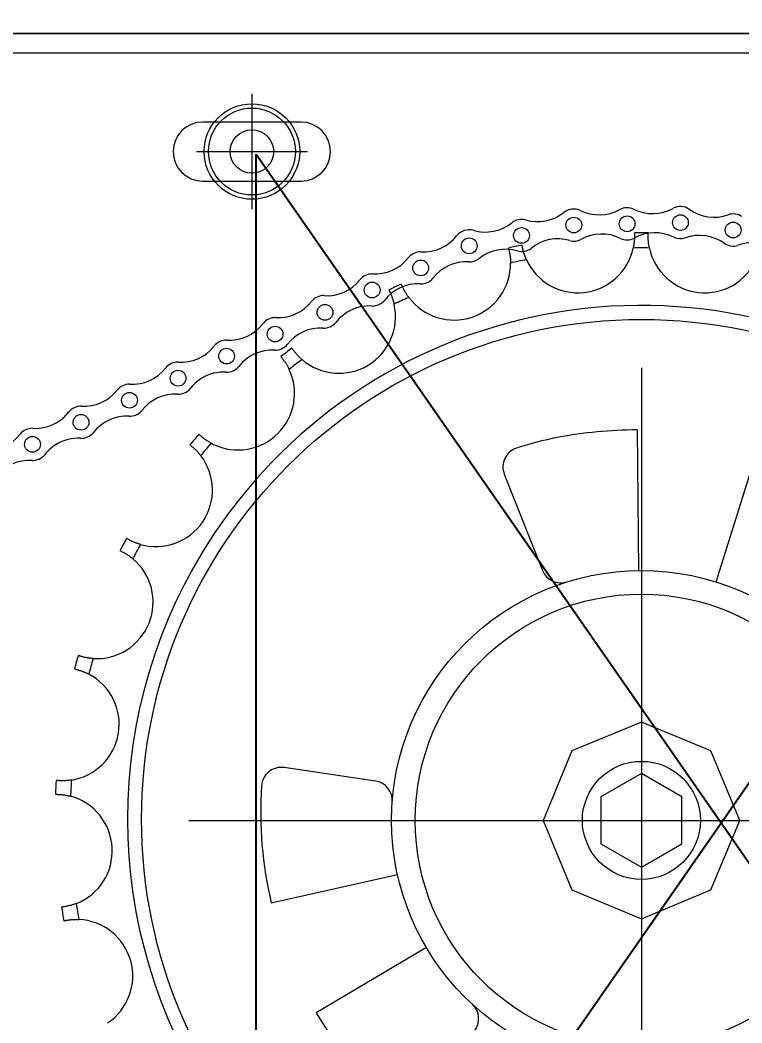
# Model space of a CAD drawing. Header units: millimetres. Extents: x -547695 to 905972, y -1055718 to 167349.
# Drawn here: x -518026 to -517292, y -1027186 to -1026166 of the extents above; entities that cross this region are included whole.
import ezdxf
from ezdxf import colors
from ezdxf.entities.mleader import LeaderData, LeaderLine
from ezdxf.math import Vec2, Vec3
from ezdxf.xclip import XClip

# ---------------------------------------------------------------- set-up
doc = ezdxf.new("R2010")
doc.units = ezdxf.units.MM
doc.header["$XCLIPFRAME"] = 0
for name, color, linetype, lineweight in [('A-DOOR', 142, 'Continuous', 9), ('A-EQPM', 127, 'Continuous', 9), ('A-FINE', 255, 'Continuous', 25), ('A-PATT', 252, 'Continuous', 9), ('A-SYMBOLS', 10, 'Continuous', 13)]:
    doc.layers.add(name, color=color, linetype=linetype, lineweight=lineweight)
doc.styles.add('VTK_Arial', font='arial.ttf', dxfattribs={"width": 0.8})

# ---------------------------------------------------------------- blocks, each defined once
blk = doc.blocks.new('RTHRT')
at = {"linetype": 'Continuous'}
for p, q in [((-23798.92, 8505.48), (-23826.91, 8528.15)), ((-23700.22, 8505.48), (-23682.93, 8519.48)), ((-23808.85, 8488.28), (-23842.24, 8501.09)), ((-23690.29, 8488.28), (-23667.53, 8497.01)), ((-23759.5, 8402.8), (-23764.65, 8370.33)), ((-23739.64, 8402.8), (-23734.54, 8370.64))]:
    blk.add_line(p, q, dxfattribs=at)
at = {"linetype": 'Continuous', "ltscale": 10}
for points in [[(-23785.25, 8518.05, 0.392974), (-23783.73, 8524.68), (-23797.31, 8548.2, 0.445132), (-23804.57, 8549.75, 0.071149), (-23826.88, 8528.12, 0.071149)], [(-23682.93, 8519.48, 0.004977), (-23683.97, 8520.56, 0.052646), (-23703.56, 8535.11, 0.417148), (-23710.43, 8533.31), (-23715.41, 8524.68, 0.392974), (-23713.89, 8518.05)], [(-23842.23, 8501.09, 0.046573), (-23847.89, 8481.5, 0.032054), (-23849.22, 8470.82, 0.431909), (-23844.23, 8465.52), (-23817.89, 8465.52, 0.392974), (-23812.9, 8470.15)], [(-23686.24, 8470.15, 0.392974), (-23681.25, 8465.52), (-23664.58, 8465.52, 0.457265), (-23659.64, 8471.24, 0.076461), (-23667.53, 8497.01, 0.076461)]]:
    blk.add_lwpolyline(points, format="xyb", dxfattribs=at)
at = {"linetype": 'Continuous'}
for points in [[(-23777.22, 8408.36, 0.392974), (-23783.73, 8406.35), (-23795.47, 8386.02, 0.437136), (-23793.29, 8379.01, 0.076029), (-23764.65, 8370.33, 0.076029)], [(-23734.54, 8370.64, 0.046532), (-23716.75, 8375.29, 0.032637), (-23706.19, 8379.98, 0.426244), (-23704.18, 8386.9), (-23715.41, 8406.35, 0.392974), (-23721.92, 8408.36)]]:
    blk.add_lwpolyline(points, format="xyb", dxfattribs=at)
at = {"linetype": 'Continuous', "ltscale": 10}
for radius in [63.5, 57.5]:
    blk.add_circle((-23749.57, 8465.52), radius, dxfattribs=at)
blk = doc.blocks.new('ẺGR')
at = {"linetype": 'Continuous', "xscale": -1}
blk.add_blockref('RTHRT', (-56624.62, -72639.46), dxfattribs=at)
blk = doc.blocks.new('CC 4200 - MC')
at = {"layer": 'A-DOOR', "linetype": 'Continuous', "ltscale": 10}
blk.add_lwpolyline([(-600, 700.01), (-5, 700.01), (-5, 695.01), (-600, 695.01)], close=True, dxfattribs=at)
blk.add_lwpolyline([(-600, 300.01), (0, 300.01), (0, 700.01), (-600, 700.01), (-600, 300.01)], dxfattribs=at)
at = {"layer": 'A-DOOR'}
blk.add_lwpolyline([(-278.77, 662.51, 1), (-278.77, 677.51), (-303.77, 677.51, 1), (-303.77, 662.51)], format="xyb", close=True, dxfattribs=at)
at = {"layer": 'A-EQPM', "linetype": 'Continuous'}
for p, q in [((-190.55, 649.23), (-190.55, 649.34)), ((-192.29, 615.01), (-192.29, 385.01)), ((-192.29, 525.01), (-209.97, 517.69)), ((-174.62, 517.69), (-192.29, 525.01)), ((-209.97, 517.69), (-217.29, 500.01)), ((-167.29, 500.01), (-174.62, 517.69)), ((-341.01, 510.16), (-341.01, 510.16)), ((-192.29, 511.9), (-202.59, 505.96)), ((-182, 505.96), (-192.29, 511.9)), ((-202.59, 505.96), (-202.59, 494.07)), ((-182, 494.07), (-182, 505.96)), ((-307.29, 500.01), (-77.29, 500.01)), ((-217.29, 500.01), (-209.97, 482.33)), ((-174.62, 482.33), (-167.29, 500.01)), ((-202.59, 494.07), (-192.29, 488.12)), ((-192.29, 488.12), (-182, 494.07)), ((-209.97, 482.33), (-192.29, 475.01)), ((-192.29, 475.01), (-174.62, 482.33))]:
    blk.add_line(p, q, dxfattribs=at)
at = {"layer": 'A-EQPM', "linetype": 'Continuous', "flags": 128}
for points in [[(-194.07, 648), (-194.07, 647.9), (-194.07, 647.8), (-194.08, 647.69), (-194.09, 647.59), (-194.09, 647.48), (-194.1, 647.38), (-194.11, 647.27), (-194.12, 647.17), (-194.13, 647.07), (-194.14, 646.96), (-194.15, 646.85), (-194.16, 646.75), (-194.18, 646.64), (-194.19, 646.54), (-194.2, 646.43), (-194.22, 646.33), (-194.24, 646.22), (-194.25, 646.12), (-194.27, 646.01), (-194.29, 645.91), (-194.31, 645.8), (-194.33, 645.69), (-194.35, 645.59), (-194.37, 645.48)], [(-194.08, 649.34), (-194.08, 649.29), (-194.08, 649.23), (-194.07, 649.17), (-194.07, 649.12), (-194.07, 649.06), (-194.07, 649.01), (-194.06, 648.95), (-194.06, 648.9), (-194.06, 648.84), (-194.06, 648.78), (-194.06, 648.73), (-194.06, 648.67), (-194.06, 648.62), (-194.06, 648.56), (-194.06, 648.51), (-194.06, 648.45), (-194.06, 648.4), (-194.06, 648.34), (-194.06, 648.28), (-194.06, 648.23), (-194.06, 648.17), (-194.06, 648.12), (-194.06, 648.06), (-194.07, 648)], [(-190.25, 645.48), (-190.29, 645.64), (-190.32, 645.8), (-190.35, 645.96), (-190.37, 646.12), (-190.4, 646.27), (-190.42, 646.43), (-190.45, 646.59), (-190.47, 646.75), (-190.48, 646.91), (-190.5, 647.06), (-190.52, 647.22), (-190.53, 647.38), (-190.54, 647.53), (-190.55, 647.69), (-190.56, 647.84), (-190.56, 648), (-190.57, 648.15), (-190.57, 648.31), (-190.57, 648.46), (-190.57, 648.61), (-190.57, 648.77), (-190.56, 648.92), (-190.56, 649.07), (-190.55, 649.23)], [(-226.08, 645.48), (-226.07, 645.46), (-226.07, 645.45), (-226.06, 645.44), (-226.06, 645.42), (-226.06, 645.41), (-226.05, 645.39), (-226.05, 645.38), (-226.04, 645.37), (-226.04, 645.35), (-226.04, 645.34), (-226.03, 645.32), (-226.03, 645.31), (-226.02, 645.3), (-226.02, 645.28), (-226.02, 645.27), (-226.01, 645.25), (-226.01, 645.24), (-226.01, 645.23), (-226, 645.21), (-226, 645.2), (-225.99, 645.18), (-225.99, 645.17), (-225.99, 645.16), (-225.98, 645.14)], [(-225.98, 645.14), (-225.95, 645), (-225.91, 644.86), (-225.88, 644.72), (-225.85, 644.58), (-225.82, 644.44), (-225.79, 644.3), (-225.77, 644.16), (-225.74, 644.02), (-225.72, 643.87), (-225.69, 643.73), (-225.67, 643.58), (-225.65, 643.44), (-225.63, 643.29), (-225.62, 643.14), (-225.6, 643), (-225.59, 642.85), (-225.57, 642.7), (-225.56, 642.55), (-225.55, 642.4), (-225.55, 642.25), (-225.54, 642.1), (-225.53, 641.95), (-225.53, 641.8), (-225.53, 641.65)], [(-222.27, 644.63), (-222.29, 644.69), (-222.31, 644.76), (-222.32, 644.83), (-222.34, 644.9), (-222.36, 644.96), (-222.38, 645.03), (-222.39, 645.1), (-222.41, 645.16), (-222.42, 645.23), (-222.44, 645.3), (-222.45, 645.36), (-222.47, 645.43), (-222.48, 645.5), (-222.5, 645.56), (-222.51, 645.63), (-222.52, 645.7), (-222.54, 645.77), (-222.55, 645.83), (-222.56, 645.9), (-222.57, 645.97), (-222.59, 646.04), (-222.6, 646.1), (-222.61, 646.17), (-222.62, 646.24)], [(-221.51, 642.53), (-221.55, 642.62), (-221.58, 642.7), (-221.62, 642.79), (-221.66, 642.88), (-221.69, 642.96), (-221.73, 643.05), (-221.77, 643.14), (-221.8, 643.22), (-221.83, 643.31), (-221.87, 643.4), (-221.9, 643.49), (-221.93, 643.57), (-221.96, 643.66), (-221.99, 643.75), (-222.02, 643.84), (-222.05, 643.92), (-222.08, 644.01), (-222.11, 644.1), (-222.14, 644.19), (-222.17, 644.28), (-222.19, 644.36), (-222.22, 644.45), (-222.24, 644.54), (-222.27, 644.63)], [(-256.49, 634.83), (-256.47, 634.79), (-256.45, 634.75), (-256.42, 634.71), (-256.4, 634.66), (-256.38, 634.62), (-256.36, 634.58), (-256.34, 634.54), (-256.32, 634.5), (-256.3, 634.46), (-256.28, 634.42), (-256.26, 634.38), (-256.24, 634.34), (-256.22, 634.3), (-256.2, 634.26), (-256.18, 634.22), (-256.16, 634.17), (-256.14, 634.13), (-256.12, 634.09), (-256.1, 634.05), (-256.08, 634.01), (-256.06, 633.97), (-256.04, 633.93), (-256.03, 633.88), (-256.01, 633.84)], [(-252.99, 635.64), (-253, 635.66), (-253.02, 635.69), (-253.03, 635.72), (-253.04, 635.75), (-253.05, 635.77), (-253.07, 635.8), (-253.08, 635.83), (-253.09, 635.86), (-253.1, 635.89), (-253.11, 635.92), (-253.13, 635.94), (-253.14, 635.97), (-253.15, 636), (-253.16, 636.03), (-253.17, 636.06), (-253.19, 636.08), (-253.2, 636.11), (-253.21, 636.14), (-253.22, 636.17), (-253.23, 636.2), (-253.24, 636.23), (-253.26, 636.26), (-253.27, 636.28), (-253.28, 636.31)], [(-251.39, 632.93), (-251.47, 633.04), (-251.55, 633.15), (-251.63, 633.26), (-251.71, 633.37), (-251.78, 633.48), (-251.86, 633.59), (-251.93, 633.7), (-252, 633.81), (-252.07, 633.92), (-252.14, 634.03), (-252.21, 634.15), (-252.28, 634.26), (-252.34, 634.37), (-252.41, 634.49), (-252.47, 634.6), (-252.54, 634.72), (-252.6, 634.83), (-252.66, 634.95), (-252.72, 635.06), (-252.77, 635.17), (-252.83, 635.29), (-252.89, 635.41), (-252.94, 635.52), (-252.99, 635.64)], [(-256.01, 633.84), (-255.96, 633.74), (-255.92, 633.64), (-255.87, 633.53), (-255.83, 633.42), (-255.79, 633.32), (-255.75, 633.21), (-255.7, 633.1), (-255.66, 633), (-255.62, 632.89), (-255.59, 632.78), (-255.55, 632.67), (-255.51, 632.56), (-255.47, 632.45), (-255.44, 632.34), (-255.4, 632.23), (-255.37, 632.11), (-255.34, 632), (-255.31, 631.89), (-255.27, 631.78), (-255.24, 631.66), (-255.21, 631.55), (-255.19, 631.43), (-255.16, 631.32), (-255.13, 631.2)], [(-278.52, 617.13), (-278.64, 617.24), (-278.77, 617.35), (-278.89, 617.46), (-279.01, 617.58), (-279.13, 617.69), (-279.25, 617.81), (-279.37, 617.92), (-279.48, 618.04), (-279.59, 618.16), (-279.7, 618.28), (-279.81, 618.4), (-279.92, 618.52), (-280.03, 618.64), (-280.13, 618.76), (-280.23, 618.89), (-280.34, 619.01), (-280.43, 619.13), (-280.53, 619.26), (-280.63, 619.38), (-280.72, 619.51), (-280.81, 619.64), (-280.91, 619.77), (-281, 619.9), (-281.08, 620.03)], [(-283.9, 617.89), (-283.8, 617.77), (-283.7, 617.64), (-283.6, 617.52), (-283.5, 617.4), (-283.4, 617.27), (-283.31, 617.15), (-283.21, 617.02), (-283.12, 616.89), (-283.03, 616.76), (-282.94, 616.63), (-282.85, 616.5), (-282.76, 616.36), (-282.67, 616.23), (-282.58, 616.09), (-282.5, 615.95), (-282.41, 615.81), (-282.33, 615.67), (-282.25, 615.52), (-282.17, 615.38), (-282.09, 615.23), (-282.02, 615.09), (-281.94, 614.94), (-281.87, 614.79), (-281.8, 614.64)], [(-301.61, 595.87), (-301.76, 595.95), (-301.9, 596.03), (-302.05, 596.11), (-302.19, 596.2), (-302.33, 596.28), (-302.47, 596.37), (-302.61, 596.46), (-302.75, 596.55), (-302.88, 596.64), (-303.02, 596.73), (-303.15, 596.83), (-303.28, 596.92), (-303.41, 597.02), (-303.54, 597.12), (-303.67, 597.21), (-303.79, 597.31), (-303.91, 597.41), (-304.04, 597.51), (-304.16, 597.62), (-304.27, 597.72), (-304.39, 597.82), (-304.51, 597.93), (-304.63, 598.04), (-304.74, 598.15)], [(-307.03, 595.45), (-306.91, 595.35), (-306.78, 595.26), (-306.66, 595.16), (-306.53, 595.06), (-306.41, 594.96), (-306.29, 594.86), (-306.17, 594.75), (-306.05, 594.65), (-305.94, 594.54), (-305.82, 594.43), (-305.7, 594.32), (-305.59, 594.21), (-305.47, 594.09), (-305.36, 593.98), (-305.24, 593.86), (-305.13, 593.74), (-305.02, 593.62), (-304.91, 593.5), (-304.8, 593.37), (-304.7, 593.25), (-304.59, 593.12), (-304.48, 592.99), (-304.38, 592.86), (-304.28, 592.73)], [(-319.59, 570.14), (-319.75, 570.19), (-319.91, 570.23), (-320.07, 570.28), (-320.23, 570.34), (-320.39, 570.39), (-320.54, 570.45), (-320.7, 570.5), (-320.85, 570.56), (-321, 570.62), (-321.15, 570.68), (-321.3, 570.74), (-321.45, 570.81), (-321.6, 570.88), (-321.74, 570.94), (-321.89, 571.01), (-322.03, 571.08), (-322.18, 571.15), (-322.32, 571.22), (-322.46, 571.3), (-322.59, 571.37), (-322.73, 571.45), (-322.87, 571.53), (-323, 571.61), (-323.14, 571.69)], [(-324.8, 568.57), (-324.65, 568.5), (-324.51, 568.43), (-324.37, 568.36), (-324.23, 568.29), (-324.09, 568.22), (-323.95, 568.14), (-323.81, 568.07), (-323.67, 567.99), (-323.53, 567.91), (-323.39, 567.83), (-323.26, 567.75), (-323.12, 567.66), (-322.98, 567.57), (-322.85, 567.49), (-322.71, 567.4), (-322.58, 567.3), (-322.44, 567.21), (-322.31, 567.11), (-322.17, 567.02), (-322.04, 566.92), (-321.91, 566.82), (-321.78, 566.71), (-321.65, 566.61), (-321.52, 566.5)], [(-331.63, 541.15), (-331.79, 541.16), (-331.96, 541.17), (-332.12, 541.18), (-332.29, 541.2), (-332.45, 541.22), (-332.62, 541.24), (-332.78, 541.26), (-332.94, 541.29), (-333.1, 541.31), (-333.26, 541.34), (-333.42, 541.37), (-333.58, 541.4), (-333.74, 541.43), (-333.9, 541.47), (-334.05, 541.5), (-334.21, 541.54), (-334.36, 541.58), (-334.52, 541.62), (-334.67, 541.66), (-334.82, 541.71), (-334.97, 541.75), (-335.12, 541.8), (-335.27, 541.85), (-335.42, 541.9)], [(-336.37, 538.49), (-336.21, 538.46), (-336.06, 538.42), (-335.91, 538.38), (-335.75, 538.34), (-335.6, 538.3), (-335.45, 538.26), (-335.3, 538.22), (-335.15, 538.17), (-334.99, 538.12), (-334.84, 538.07), (-334.69, 538.02), (-334.54, 537.97), (-334.38, 537.91), (-334.23, 537.86), (-334.08, 537.8), (-333.93, 537.73), (-333.78, 537.67), (-333.63, 537.61), (-333.47, 537.54), (-333.32, 537.47), (-333.17, 537.4), (-333.02, 537.33), (-332.88, 537.25), (-332.73, 537.18)], [(-337.14, 510.24), (-337.31, 510.22), (-337.47, 510.2), (-337.64, 510.17), (-337.8, 510.16), (-337.96, 510.14), (-338.13, 510.12), (-338.29, 510.11), (-338.46, 510.1), (-338.62, 510.09), (-338.78, 510.08), (-338.94, 510.08), (-339.11, 510.07), (-339.27, 510.07), (-339.43, 510.07), (-339.59, 510.07), (-339.75, 510.07), (-339.9, 510.08), (-340.06, 510.09), (-340.22, 510.09), (-340.38, 510.1), (-340.53, 510.12), (-340.69, 510.13), (-340.85, 510.15), (-341.01, 510.16)], [(-341.2, 506.63), (-341.2, 506.63), (-341.19, 506.63), (-341.18, 506.63), (-341.17, 506.63), (-341.16, 506.63), (-341.15, 506.63), (-341.15, 506.63), (-341.14, 506.63), (-341.13, 506.63), (-341.12, 506.63), (-341.11, 506.63), (-341.1, 506.63), (-341.1, 506.63), (-341.09, 506.63), (-341.08, 506.63), (-341.07, 506.63), (-341.06, 506.63), (-341.06, 506.63), (-341.05, 506.63), (-341.04, 506.63), (-341.03, 506.63), (-341.02, 506.63), (-341.01, 506.63), (-341.01, 506.63)], [(-341.01, 506.63), (-340.86, 506.63), (-340.71, 506.62), (-340.56, 506.62), (-340.41, 506.61), (-340.26, 506.6), (-340.11, 506.59), (-339.96, 506.58), (-339.81, 506.57), (-339.66, 506.56), (-339.51, 506.54), (-339.35, 506.52), (-339.2, 506.5), (-339.05, 506.48), (-338.9, 506.46), (-338.74, 506.43), (-338.59, 506.41), (-338.44, 506.38), (-338.28, 506.35), (-338.13, 506.32), (-337.98, 506.28), (-337.82, 506.25), (-337.67, 506.21), (-337.52, 506.17), (-337.37, 506.13)], [(-335.89, 478.88), (-336.04, 478.82), (-336.2, 478.76), (-336.36, 478.7), (-336.51, 478.65), (-336.67, 478.6), (-336.83, 478.55), (-336.98, 478.5), (-337.14, 478.45), (-337.3, 478.41), (-337.46, 478.37), (-337.61, 478.33), (-337.77, 478.29), (-337.93, 478.25), (-338.09, 478.22), (-338.24, 478.18), (-338.4, 478.15), (-338.56, 478.12), (-338.71, 478.1), (-338.87, 478.07), (-339.02, 478.05), (-339.18, 478.02), (-339.34, 478), (-339.49, 477.98), (-339.65, 477.97)], [(-339.08, 474.48), (-338.92, 474.51), (-338.77, 474.54), (-338.61, 474.57), (-338.46, 474.6), (-338.3, 474.63), (-338.15, 474.65), (-337.99, 474.68), (-337.83, 474.7), (-337.68, 474.72), (-337.52, 474.74), (-337.36, 474.76), (-337.2, 474.77), (-337.03, 474.79), (-336.87, 474.8), (-336.71, 474.81), (-336.55, 474.82), (-336.38, 474.82), (-336.22, 474.83), (-336.05, 474.83), (-335.89, 474.83), (-335.72, 474.83), (-335.55, 474.83), (-335.39, 474.82), (-335.22, 474.81)]]:
    blk.add_lwpolyline(points, dxfattribs=at)
at = {"layer": 'A-EQPM', "linetype": 'Continuous'}
for centre, radius in [((-209.46, 651.32), 2), ((-195.92, 651.64), 2), ((-182.37, 651.95), 2), ((-222.75, 648.68), 2), ((-168.96, 650.06), 2), ((-236.04, 646.04), 2), ((-248.37, 640.43), 2), ((-260.7, 634.82), 2), ((-272.7, 629.14), 2), ((-192.31, 500.33), 127), ((-285.37, 623.61), 2), ((-297.7, 618.01), 2), ((-310.03, 612.4), 2), ((-322.37, 606.79), 2), ((-334.7, 601.19), 2), ((-347.03, 595.58), 2), ((-192.29, 500.01), 15)]:
    blk.add_circle(centre, radius, dxfattribs=at)
for centre, radius, start, end in [((-209.46, 651.32), 4.08, 66.2694, 127.2507), ((-203, 664.62), 10.71, 243.2367, 299.094), ((-195.92, 651.64), 4.08, 66.2695, 117.3322), ((-189.45, 664.93), 10.71, 243.2367, 299.094), ((-182.37, 651.95), 4.08, 56.9308, 117.3322), ((-173.84, 664.02), 10.71, 233.898, 289.7552), ((-222.75, 648.68), 4.08, 76.1879, 127.2507), ((-218.67, 662.89), 10.71, 253.1551, 309.0124), ((-168.96, 650.06), 4.08, 56.9307, 107.9935), ((-236.04, 646.04), 4.08, 76.1879, 140.448), ((-231.96, 660.25), 10.71, 253.1551, 309.0124), ((-247.64, 655.2), 10.71, 266.3525, 322.2097), ((-213.54, 637.11), 10.71, 73.4852, 129.3425), ((-209.46, 651.32), 4.08, 255.247, 296.3913), ((-202.39, 638.34), 10.71, 63.5668, 119.424), ((-195.92, 651.64), 4.08, 245.3285, 296.3913), ((-188.84, 638.66), 10.71, 63.5668, 119.424), ((-192.31, 500.33), 149.02, 89.3199, 90.6801), ((-182.37, 651.95), 4.08, 245.3285, 287.0526), ((-177.5, 637.99), 10.71, 54.2281, 110.0853), ((-226.83, 634.47), 10.71, 73.4852, 129.3425), ((-192.31, 500.33), 149.02, 101.7336, 103.0939), ((-222.75, 648.68), 4.08, 255.247, 306.3097), ((-208.43, 648.48), 14.37, 204.4534, 347.9604), ((-192.31, 500.33), 145.17, 89.1873, 90.8127), ((-176.2, 648.48), 14.37, 192.0396, 335.5466), ((-168.96, 650.06), 4.08, 235.9898, 287.0526), ((-164.09, 636.11), 10.71, 54.2281, 110.0853), ((-259.98, 649.59), 10.71, 266.3525, 322.2097), ((-248.37, 640.43), 4.08, 89.3852, 140.448), ((-236.04, 646.04), 4.08, 268.4443, 306.3097), ((-192.31, 500.33), 145.17, 101.6011, 103.2265), ((-239.9, 641.55), 14.37, 216.8671, 0.3742), ((-236.77, 631.27), 10.71, 86.6826, 142.5398), ((-272.03, 643.63), 10.27, 265.0661, 322.819), ((-260.7, 634.82), 4.08, 89.3852, 140.448), ((-248.37, 640.43), 4.08, 268.4443, 319.507), ((-249.1, 625.66), 10.71, 86.6826, 142.5398), ((-192.31, 500.33), 149.02, 114.1474, 115.5077), ((-272.96, 629.32), 4.08, 89.3852, 140.448), ((-192.31, 500.33), 145.17, 114.0149, 115.6403), ((-192.31, 500.33), 130.56, 52.2111, 146.3577), ((-284.56, 638.48), 10.71, 266.3525, 322.2097), ((-269.14, 628.02), 14.37, 229.2809, 12.788), ((-261.43, 620.06), 10.71, 86.6826, 142.5398), ((-260.7, 634.82), 4.08, 268.4443, 319.507), ((-285.29, 623.71), 4.08, 89.3852, 140.448), ((-296.98, 632.77), 10.71, 266.3525, 322.2097), ((-273.77, 614.45), 10.71, 86.6826, 142.5398), ((-273.03, 629.22), 4.08, 268.4443, 319.507), ((-297.7, 618.01), 4.08, 89.3852, 140.448), ((-309.31, 627.16), 10.71, 266.3525, 320.8556), ((-309.31, 627.16), 10.71, 320.8556, 322.2097), ((-286.1, 608.84), 10.71, 86.6826, 142.5398), ((-285.37, 623.61), 4.08, 268.4443, 319.507), ((-192.31, 500.33), 149.02, 126.5612, 127.9215), ((-192.31, 500.33), 145.17, 126.4286, 128.0541), ((-321.64, 621.56), 10.71, 266.3525, 322.2097), ((-310.03, 612.4), 4.08, 89.3852, 140.448), ((-294.8, 608.52), 14.37, 244.4056, 25.2018), ((-297.7, 618.01), 4.08, 268.4443, 319.507), ((-298.43, 603.24), 10.71, 103.912, 142.5398), ((-298.43, 603.24), 10.71, 86.6826, 103.912), ((-333.97, 615.95), 10.71, 266.3525, 322.2097), ((-322.37, 606.79), 4.08, 89.3852, 140.448), ((-310.03, 612.4), 4.08, 268.4443, 319.507), ((-310.76, 597.63), 10.71, 86.6826, 142.5398), ((-334.7, 601.19), 4.08, 89.3852, 140.448), ((-322.37, 606.79), 4.08, 268.4443, 319.507), ((-346.31, 610.35), 10.71, 299.6856, 322.2097), ((-323.1, 592.02), 10.71, 86.6826, 142.5398), ((-347.03, 595.58), 4.08, 89.3852, 140.448), ((-346.31, 610.35), 10.71, 266.3525, 299.6856), ((-358.64, 604.74), 10.71, 266.3525, 322.2097), ((-335.43, 586.42), 10.71, 86.6826, 121.3825), ((-334.7, 601.19), 4.08, 268.4443, 319.507), ((-192.31, 500.33), 149.02, 138.975, 140.3353), ((-335.43, 586.42), 10.71, 121.3825, 142.5398), ((-192.31, 500.33), 145.17, 138.8424, 140.4679), ((-294.8, 608.52), 14.37, 241.6947, 244.4056), ((-347.76, 580.81), 10.71, 86.6826, 142.5398), ((-347.03, 595.58), 4.08, 268.4443, 319.507), ((-315.66, 583.96), 14.37, 254.1085, 37.6156), ((-192.31, 500.33), 149.02, 151.3888, 152.7491), ((-192.31, 500.33), 130.56, 146.3577, 213.6423), ((-192.31, 500.33), 145.17, 151.2562, 152.8817), ((-330.75, 555.49), 14.37, 266.5223, 50.0294), ((-192.31, 500.33), 149.02, 163.8026, 165.1629), ((-192.31, 500.33), 145.17, 163.67, 165.2955), ((-339.37, 524.44), 14.37, 278.9361, 62.4432), ((-192.31, 500.33), 149.02, 176.2164, 177.5767), ((-192.31, 500.33), 145.17, 176.0838, 177.7093), ((-341.12, 492.26), 14.37, 291.3499, 74.857), ((-192.31, 500.33), 149.02, 188.6302, 189.9905), ((-192.31, 500.33), 145.17, 188.4976, 190.1231), ((-335.91, 460.46), 14.37, 303.7637, 87.2708)]:
    blk.add_arc(centre, radius, start, end, dxfattribs=at)
at = {"layer": 'A-PATT'}
for p, q in [((-291.27, 684.65), (-291.27, 655.37)), ((-305.36, 670.01), (-277.18, 670.01))]:
    blk.add_line(p, q, dxfattribs=at)
for radius in [12.14, 11.04, 5.54]:
    blk.add_circle((-291.27, 670.01), radius, dxfattribs=at)
at = {"layer": 'A-EQPM', "linetype": 'Continuous', "xscale": -1, "rotation": 291.5994200161974}
blk.add_blockref('ẺGR', (47373.58, 54689.98), dxfattribs=at)
blk = doc.blocks.new('123232323')
at = {"layer": 'A-FINE'}
ref = blk.add_blockref('CC 4200 - MC', (-299.98, -145.78), dxfattribs=at)
XClip(ref).set_block_clipping_path([(-764.6617757508, 99.2692429269), (63.5776164647, 836.4593573796)])
at = {"layer": 'A-SYMBOLS'}
ml = blk.add_multileader_mtext('Standard', dxfattribs=at)
ml.set_content('{\\C256;TẤM THÉP DÀY 1.0MM}', color=7, style='VTK_Arial')
ml.set_leader_properties()
ml.build(insert=Vec2(0, 0))
ml.multileader.update_dxf_attribs({"text_top_attachment_type": 0, "text_bottom_attachment_type": 0, "arrow_head_size": 20, "scale": 10})
ctx = ml.context
ctx.base_point, ctx.scale, ctx.char_height, ctx.arrow_head_size, ctx.landing_gap_size, ctx.plane_origin = Vec3(-33.56, 929.79), 10, 25, 20, 20, Vec3(-1837.1, 158.67)
notes = []
notes.append((ctx, [(0, (1, 1, 0), (-538.23, 929.79), (1, 0), 504.67, [(0, [(-1000, 416.24)], 256, [])])]))
ctx.mtext.insert, ctx.mtext.flow_direction = Vec3(-13.56, 942.5), 5
ml = blk.add_multileader_mtext('Standard', dxfattribs=at)
ml.set_content('MẶT BÍCH THÉP CHỐNG RỈ', color=7, style='VTK_Arial')
ml.set_leader_properties()
ml.build(insert=Vec2(0, 0))
ml.multileader.update_dxf_attribs({"text_top_attachment_type": 0, "text_bottom_attachment_type": 0, "arrow_head_size": 20, "scale": 10})
ctx = ml.context
ctx.base_point, ctx.scale, ctx.char_height, ctx.arrow_head_size, ctx.landing_gap_size, ctx.plane_origin = Vec3(-33.56, 818.19), 10, 25, 20, 20, Vec3(-1837.1, 47.07)
notes.append((ctx, [(0, (1, 1, 0), (-538.23, 818.19), (1, 0), 504.67, [(0, [(-827.2, 554.23)], 256, [])])]))
ctx.mtext.insert, ctx.mtext.flow_direction = Vec3(-13.56, 833.46), 5
ml = blk.add_multileader_mtext('Standard', dxfattribs=at)
ml.set_content('BULONG NỞ SẮT M12X80MM\\P{\\fArial|b0|i0|c163|p34;CHẤT LIỆU INOX }/ THÉP CHỐNG RỈ', color=7, style='VTK_Arial')
ml.set_leader_properties()
ml.build(insert=Vec2(0, 0))
ml.multileader.update_dxf_attribs({"text_top_attachment_type": 0, "text_bottom_attachment_type": 0, "arrow_head_size": 20, "scale": 10})
ctx = ml.context
ctx.base_point, ctx.scale, ctx.char_height, ctx.arrow_head_size, ctx.landing_gap_size, ctx.plane_origin = Vec3(-28.08, 284.41), 10, 25, 20, 20, Vec3(-1363.99, -351.37)
notes.append((ctx, [(0, (1, 1, 0), (-67.75, 284.41), (1, 0), 39.67, [(3, [(-353.86, 523.59), (-590.13, 183.59), (-590.13, 523.59), (-353.86, 183.59)], 256, [])])]))
ctx.mtext.insert, ctx.mtext.flow_direction = Vec3(-8.08, 299.68), 5
for ctx, leaders in notes:
    for number, flags, end, landing, length, lines in leaders:
        leader = LeaderData()
        leader.index, (leader.has_last_leader_line, leader.has_dogleg_vector, leader.attachment_direction) = number, flags
        leader.last_leader_point, leader.dogleg_vector, leader.dogleg_length = Vec3(end), Vec3(landing), length
        for number, points, colour, breaks in lines:
            line = LeaderLine()
            line.index, line.vertices, line.color, line.breaks = number, Vec3.list(points), colors.encode_raw_color(colour), breaks
            leader.lines.append(line)
        ctx.leaders.append(leader)

msp = doc.modelspace()

# ---------------------------------------------------------------- block references
at = {"layer": 'A-FINE', "ltscale": 0.3, "xscale": 4, "yscale": 4, "zscale": 4}
msp.add_blockref('123232323', (-515425.4, -1028396.7), dxfattribs=at)

# ---------------------------------------------------------------- leaders
at = {"layer": 'A-SYMBOLS'}
ml = msp.add_multileader_mtext('Standard', dxfattribs=at)
ml.set_content('RAY CỬA', color=7, style='VTK_Arial')
ml.set_leader_properties()
ml.build(insert=Vec2(0, 0))
ml.multileader.update_dxf_attribs({"text_top_attachment_type": 0, "text_bottom_attachment_type": 0, "arrow_head_size": 80, "scale": 40})
ctx = ml.context
ctx.base_point, ctx.scale, ctx.char_height, ctx.arrow_head_size, ctx.landing_gap_size, ctx.plane_origin = Vec3(-523199.4, -1026343.7), 40, 100, 80, 80, Vec3(-525181.7, -1026186.4)
notes = []
notes.append((ctx, [(0, (1, 1, 0), (-523272, -1026343.7), (1, 0), 72.5, [(0, [(-523538.7, -1026343.7)], 256, [])])]))
ctx.mtext.insert, ctx.mtext.width, ctx.mtext.flow_direction = Vec3(-523119.4, -1026292.9), 760.163, 5
ml = msp.add_multileader_mtext('Standard', dxfattribs=at)
ml.set_content('NAN CỬA', color=7, style='VTK_Arial')
ml.set_leader_properties()
ml.build(insert=Vec2(0, 0))
ml.multileader.update_dxf_attribs({"text_top_attachment_type": 0, "text_bottom_attachment_type": 0, "arrow_head_size": 80, "scale": 40})
ctx = ml.context
ctx.base_point, ctx.scale, ctx.char_height, ctx.arrow_head_size, ctx.landing_gap_size, ctx.plane_origin = Vec3(-523199.4, -1026820.3), 40, 100, 80, 80, Vec3(-525181.7, -1026663)
notes.append((ctx, [(0, (1, 1, 0), (-523272, -1026820.3), (1, 0), 72.5, [(0, [(-525062.9, -1026820.3)], 256, [])])]))
ctx.mtext.insert, ctx.mtext.width, ctx.mtext.flow_direction = Vec3(-523119.4, -1026769.5), 760.163, 5
for ctx, leaders in notes:
    for number, flags, end, landing, length, lines in leaders:
        leader = LeaderData()
        leader.index, (leader.has_last_leader_line, leader.has_dogleg_vector, leader.attachment_direction) = number, flags
        leader.last_leader_point, leader.dogleg_vector, leader.dogleg_length = Vec3(end), Vec3(landing), length
        for number, points, colour, breaks in lines:
            line = LeaderLine()
            line.index, line.vertices, line.color, line.breaks = number, Vec3.list(points), colors.encode_raw_color(colour), breaks
            leader.lines.append(line)
        ctx.leaders.append(leader)

doc.saveas('drawing.dxf')
